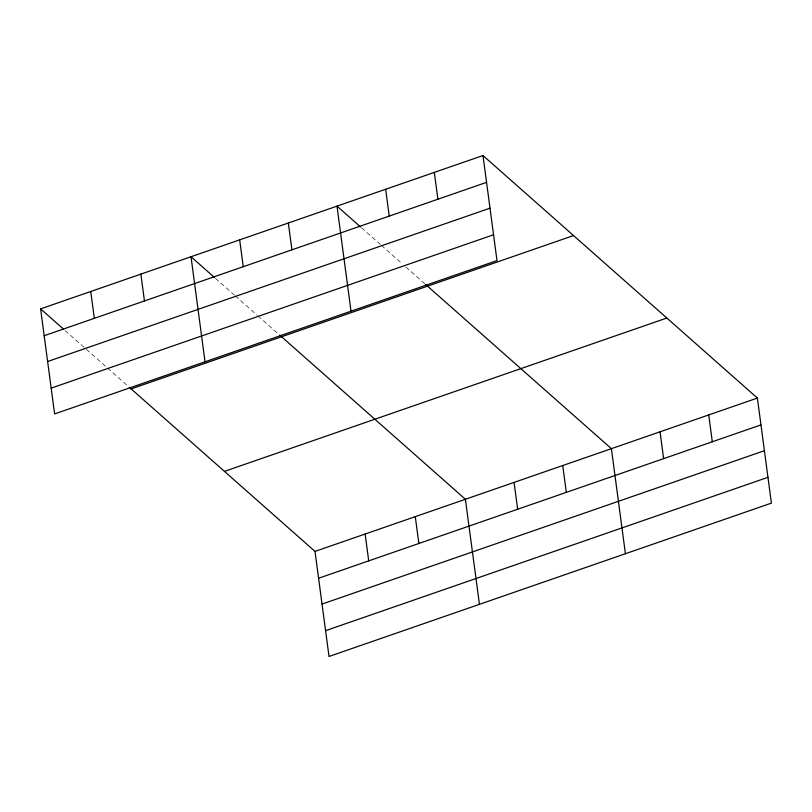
<?xml version="1.0" encoding="UTF-8"?>
<svg xmlns="http://www.w3.org/2000/svg" width="812" height="812" viewBox="0 0 812 812"><rect width="100%" height="100%" fill="white"/><g stroke="black" fill="none" stroke-linecap="round" stroke-linejoin="round"><path stroke-width="0.61" stroke-dasharray="4.06 3.04" d="M361.513 227.807L380.381 244.483M381.325 245.315L402.082 263.656M405.848 266.996L424.717 283.662M215.535 278.414L234.394 295.091M235.338 295.923L257.039 315.097M257.983 315.929L278.729 334.27M65.122 330.555L106.626 367.237M107.57 368.069L128.326 386.41"/><path stroke-width="1.22" d="M482.978 155.528L496.995 260.591L54.617 413.937L40.6 308.875L482.978 155.528L757.383 398.063L771.4 503.125L329.022 656.472L315.005 551.409L129.27 387.243M44.183 335.711L486.561 182.355M47.624 361.523L490.001 208.176M51.176 388.126L493.554 234.769M131.158 388.907L573.526 235.561M224.447 471.376L666.825 318.03M315.005 551.409L757.383 398.063M318.588 578.245L760.966 424.899M322.029 604.067L764.407 450.711M325.582 630.66L767.959 477.314M360.579 226.974L336.99 206.126L351.007 311.189M425.661 284.505L611.395 448.671L625.413 553.733M214.591 277.582L191.013 256.734L205.03 361.797M279.673 335.102L465.408 499.278L479.435 604.341M40.6 308.875L63.234 328.88M708.724 414.932L712.297 441.769M660.054 431.801L663.637 458.638M562.736 465.54L566.319 492.376M514.077 482.409L517.65 509.246M434.318 172.398L437.891 199.224M385.649 189.257L389.232 216.093M415.277 516.655L418.86 543.492M365.136 534.032L368.719 560.869M288.331 222.995L291.914 249.832M239.672 239.865L243.255 266.701M140.872 274.111L144.455 300.947M90.741 291.498L94.314 318.334"/></g></svg>
